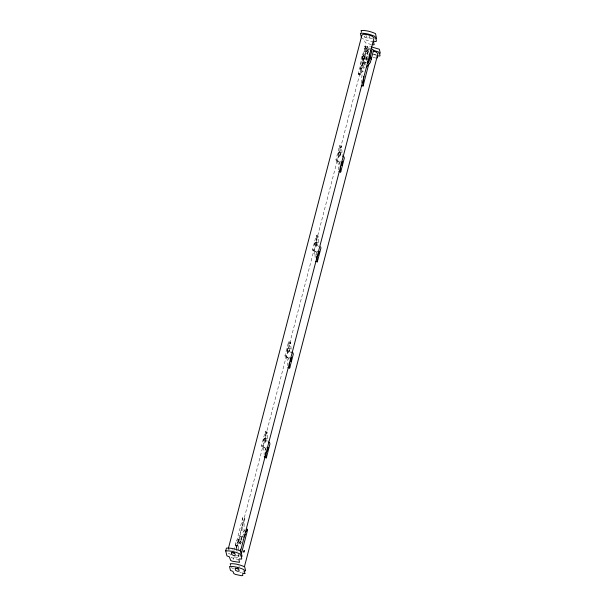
<?xml version="1.0" encoding="UTF-8"?>
<svg xmlns="http://www.w3.org/2000/svg" width="606" height="606" viewBox="0 0 606 606"><rect width="100%" height="100%" fill="white"/><g stroke="black" fill="none" stroke-linecap="round" stroke-linejoin="round"><path stroke-width="0.45" stroke-dasharray="3.03 2.27" d="M236.643 547.801L238.544 540.991L240.105 539.332L242.218 539.537M361.252 82.984L362.093 74.235L361.865 71.667L361.229 70.705L360.04 71.682L358.585 74.568L360.388 74.962L361.843 72.076L363.032 71.099L363.668 72.061M367.751 58.57L362.721 57.479L363.092 55.987L367.637 56.979M265.436 450.144L265.769 448.296M339.807 164.287L340.14 162.431M367.198 59.721L367.38 58.843M233.901 550.513L236.09 541.559L236.923 540.173L238.552 539.666L241.635 540.294M236.12 548.172L237.726 541.506L241.127 541.764M368.213 55.267L367.554 53.737L365.145 52.851L364.176 48.874L364.895 46.101L370.145 46.601M237.06 551.415L235.598 545.4L242.817 517.645L244.619 518.039L244.862 519.024L244.089 524.698L244.021 531.962M265.663 450.296L265.087 447.94L261.89 446.713L261.587 445.486L265.201 431.608L267.004 432.002L268.041 441.16M288.85 359.653L288.464 358.085L285.267 356.866L284.964 355.631L288.577 341.754L290.38 342.148L291.418 351.306M316.658 254.285L316.082 251.929L312.885 250.702L312.582 249.475L316.196 235.598L317.998 235.984L318.847 244.362M340.034 164.431L339.458 162.075L336.262 160.848L335.959 159.62L339.572 145.743L341.375 146.137L342.413 155.295M358.585 74.568L358.343 73.584L365.562 45.829L367.365 46.223L368.834 52.237M233.492 559.391L234.204 556.641M236.348 548.4L365.759 50.972L367.213 50.025L371.38 50.404M240.658 540.938L239.87 541.779L238.082 548.377L237.4 545.786L244.619 518.039M265.087 447.94L263.693 447.107L263.39 445.872L267.004 432.002M288.464 358.085L287.07 357.252L286.767 356.025L290.38 342.148M316.082 251.929L314.688 251.096L314.385 249.861L317.998 235.984M339.458 162.075L338.065 161.241L337.762 160.014L341.375 146.137M360.388 74.962L360.146 73.977L367.365 46.223M238.567 554.626L238.113 555.717M239.075 553.929L238.522 557.406L238.976 555.672M242.87 572.784L243.226 571.397M338.512 152.507L337.837 156.212L339.64 156.606L340.458 153.485L340.314 152.901L338.512 152.507L337.837 156.212M340.314 152.901L339.64 156.606M315.135 242.362L314.461 246.066L316.264 246.46L317.082 243.332L316.938 242.756L315.135 242.362L314.461 246.066M316.938 242.756L316.264 246.46M316.764 252.285L317.241 251.013L317.385 251.596M287.517 348.518L286.843 352.222L288.645 352.616L289.463 349.495L289.32 348.912L287.517 348.518L286.843 352.222M289.32 348.912L288.645 352.616M289.145 358.441L289.623 357.169M264.14 438.373L263.466 442.077L265.269 442.471L266.087 439.342L265.943 438.767L264.14 438.373L263.466 442.077M265.943 438.767L265.269 442.471M238.408 549.71L238.749 548.824L238.84 549.256M244.779 530.114L242.855 532.53L242.218 531.568L241.999 529.008L242.817 517.645M243.832 533.984L241.173 539.317L240.559 544.309M240.718 543.324L241.711 542.105M242.658 536.704L240.855 536.31C238.506 537.605 236.582 543.817 240.544 543.809C239.658 541.522 240.43 537.78 242.786 536.787M238.741 543.415L240.749 541.643L241.385 538.045L240.855 536.31M227.97 550.021L229.432 549.074M362.721 57.479L363.092 55.987M364.645 56.54C360.676 66.622 365.335 77.068 364.645 56.54L366.448 56.934L366.554 62.774L364.782 62.38L363.494 61.001L363.448 61.615L364.032 54.404L362.903 53.654L361.184 58.388L360.161 69.705L361.449 69.432L362.653 66.796L364.176 66.569M366.448 56.934L365.335 60.661L364.926 67.311M232.045 550.112L232.651 549.824M239.294 556.111L236.082 555.649M364.176 48.874L369.425 49.381M364.32 65.039L361.6 65.599L359.987 68.713L360.835 68.175L361.532 68.834L362.729 58.638L363.789 54.972L362.88 55.267L362.327 54.457L361.971 61.373L362.441 62.721L365.736 64.13M372.614 38.776L368.448 38.39L364.017 36.905M373.129 54.252L376.462 54.555M370.66 48.442L368.357 47.957L366.509 48.374L365.827 49.419L365.153 57.517L365.615 58.85L367.372 59.964M369.918 49.866L368.243 49.51L367.153 50.215L367.365 49.586L366.948 57.971M234.817 556.937L237.9 557.596M361.229 70.705L363.032 71.099M358.343 73.584L360.146 73.977M339.572 145.743L339.868 146.978L341.678 147.364M339.868 146.978L340.034 152.545L341.837 152.939M335.959 159.62L337.762 160.014M336.262 160.848L338.065 161.241M316.196 235.598L316.491 236.825L318.301 237.219M316.491 236.825L316.658 242.4L318.461 242.794M316.658 242.4L317.423 245.544L319.226 245.938M312.582 249.475L314.385 249.861M312.885 250.702L314.688 251.096M314.279 251.535L315.044 254.679L316.855 255.073M288.577 341.754L288.873 342.988L290.683 343.375M288.873 342.988L289.039 348.556L290.842 348.95M284.964 355.631L286.767 356.025M285.267 356.866L287.07 357.252M265.201 431.608L265.496 432.835L267.307 433.229M265.496 432.835L265.663 438.411L267.466 438.805M261.587 445.486L263.39 445.872M261.89 446.713L263.693 447.107M235.598 545.4L237.4 545.786M373.584 42.109L366.047 40.041L364.729 36.413L363.994 36.095M371.372 44.556L365.327 42.821L364.009 39.185L361.843 38.504M373.819 54.661L376.803 55.313M373.091 57.441L376.084 58.093M238.923 559.717L231.386 557.649L230.068 554.02L227.651 553.134M239.9 572.435L241.393 572.761M317.423 245.544L318.839 246.384M291.221 352.548L289.804 351.7L289.039 348.556M233.613 568.572L231.204 567.686M238.635 565.913L239.453 566.504M365.759 50.972L367.865 52.692M368.94 52.487L368.274 50.965L365.865 50.071L364.895 46.101M369.592 36.057L370.001 37.739L368.334 37.905L366.395 36.951L365.986 35.277M365.562 45.829L368.077 56.146M340.034 152.545L340.799 155.689M340.617 161.158L340.761 161.741M337.656 161.681L338.421 164.824L338.587 170.483M316.43 254.134L316.574 254.717M286.661 357.691L287.426 360.835L287.57 365.547M265.663 438.411L266.428 441.554M266.246 447.023L266.39 447.607M263.284 447.546L264.049 450.69L264.193 455.401M315.044 254.679L315.128 257.505M366.562 57.131L366.433 58.843L366.903 56.206L366.562 57.131"/><path stroke-width="0.91" d="M241.044 553.483L240.84 552.717M363.782 76.507L363.077 85.984L361.274 85.59M225.705 550.869C230.568 550.612 235.711 551.968 240.135 554.005C244.945 564.603 236.969 554.073 239.544 562.353L232.227 561.194L230.666 560.429L229.348 556.793L226.932 555.907L225.705 550.869L226.424 548.097C231.287 547.839 236.431 549.195 240.855 551.225L242.082 556.263L241.415 556.331M228.447 548.188L361.911 35.186L363.365 34.239L367.531 34.618L371.963 36.102L374.069 37.822L240.37 551.74M241.453 553.467L247.543 530.045L247.309 529.061L245.854 531.947M264.519 457.492L266.322 457.886L269.928 444.009L269.647 442.789L268.231 441.948M287.895 367.645L289.698 368.031L293.304 354.154L293.024 352.934L291.607 352.094M315.514 261.481L317.317 261.875L320.922 247.998L320.642 246.778M338.89 171.627L340.693 172.021L344.299 158.143L344.019 156.924L342.602 156.083M363.077 85.984L368.94 63.433M244.453 566.61L377.917 53.608L375.811 51.889L373.152 50.995M373.235 51.465L370.319 62.524L369.039 64.16M369.516 58.532L369.887 56.54L369.259 53.964M240.211 550.104L240.552 549.21M367.653 62.236L368.69 59.774M243.817 537.204L245.438 534.25M370.16 56.843L369.66 57.555L370.296 58.176M366.304 66.834L367.956 65.539M376.576 38.769L375.523 33.618C371.092 31.588 365.948 30.232 361.093 30.482L361.502 32.163M367.35 62.91L368.766 62.335L369.13 61.289L371.705 51.465L370.758 50.04M372.864 44.882L374.205 44.746C371.63 36.466 379.606 46.995 374.796 36.39C370.372 34.36 365.229 33.004 360.365 33.262L361.388 37.458M379.629 53.275L380.295 53.207L379.326 49.23L371.046 46.798M244.968 570.882L245.635 570.814L244.665 566.845C240.241 564.807 235.098 563.451 230.235 563.709L230.621 565.3M373.031 50.162L378.606 52.01C382.886 60.077 376.038 52.639 377.424 57.956M264.216 456.348L266.019 456.735L266.322 457.886M233.272 552.384L234.393 552.74M237.12 568.163L238.241 568.519M371.433 48.609L373.084 49.813M340.693 172.021L340.254 166.158M317.317 261.875L316.877 256.012M289.698 368.031L289.289 363.115M371.183 57.843L371.236 59.471M265.882 452.023L266.019 456.735M244.142 550.589L243.877 552.074L244.142 550.589M267.572 448.69L267.382 451.122L268.049 447.417L267.572 448.69M290.948 358.835L290.759 361.267L291.425 357.563L290.948 358.835M318.567 252.679L318.377 255.111L319.044 251.407L318.567 252.679M341.943 162.825L341.754 165.256L342.42 161.552L341.943 162.825M244.907 573.594L242.688 573.473L242.764 575.564L241.423 575.7L235.446 574.405L233.886 573.64L232.893 571.352L230.477 570.458L229.515 566.489C234.37 566.231 239.514 567.587 243.938 569.617L244.907 573.594M231.931 552.596L231.318 552.884L231.727 554.566L233.674 555.513L235.34 555.346L234.931 553.664L231.931 552.596M235.734 568.216L235.128 568.496L235.575 570.344L237.514 571.291L239.181 571.125L238.734 569.284L235.734 568.216"/></g></svg>
